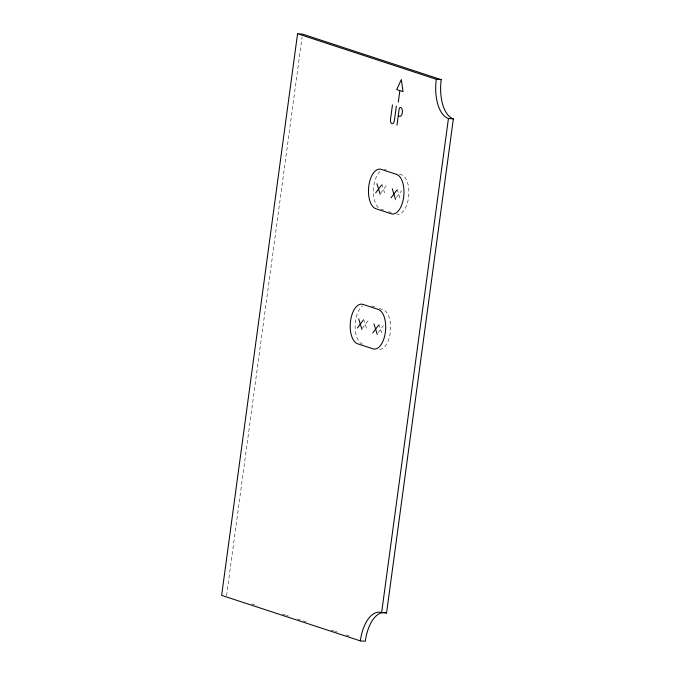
<?xml version="1.0" encoding="UTF-8"?>
<svg xmlns="http://www.w3.org/2000/svg" width="675" height="675" viewBox="0 0 675 675"><rect width="100%" height="100%" fill="white"/><g stroke="black" fill="none" stroke-linecap="round" stroke-linejoin="round"><path stroke-width="0.51" stroke-dasharray="3.38 2.53" d="M226.564 595.713L302.071 37.235M380.624 193.202L386.353 185.591M396.512 197.471L401.667 190.612M362.365 328.261L368.094 320.642M378.253 332.522L383.408 325.671M399.549 174.099L401.465 174.724A19.988 10.024 -85.9 0 1 408.653 196.762A19.988 10.024 -85.9 0 1 397.001 214.321M380.827 209.09L383.695 210.035M388.479 211.604L391.357 212.549M371.723 306.011L375.545 307.268M379.375 308.526L383.206 309.783A19.988 10.024 -85.9 0 1 390.395 331.822A19.988 10.024 -85.9 0 1 378.734 349.38M251.513 603.906L257.504 605.872M282.454 614.064L285.449 615.043M286.445 615.372L288.444 616.03M297.422 618.975L306.408 621.92M331.358 630.112L334.353 631.091M335.348 631.42L337.348 632.078M346.326 635.023L350.317 636.339M397.17 189.135L400.435 199.707M381.856 184.115L385.121 194.678M378.911 324.194L382.177 334.766M363.597 319.165L366.863 329.738M362.568 344.149A19.988 10.024 -85.9 0 1 355.126 326.464A19.988 10.024 -85.9 0 1 362.661 305.792M378.397 207.588A19.988 10.024 -85.9 0 1 373.477 188.797A19.988 10.024 -85.9 0 1 380.919 170.741M384.413 169.442A19.988 10.024 -85.9 0 1 386.151 169.695"/><path stroke-width="1.01" d="M297.565 33.75L221.636 595.367L360.357 640.896L365.293 641.25A34.273 17.187 -85.9 0 1 386.564 612.967L453.364 118.884A34.273 17.187 -85.9 0 1 441.222 79.633L302.501 34.104L297.565 33.75L436.295 79.287L441.222 79.633M392.47 104.861L390.538 119.171A3.949 1.983 -85.9 0 0 391.939 123.702A3.949 1.983 -85.9 0 0 394.394 120.437L396.326 106.127M398.317 102.077L399.862 90.61L403.017 91.648L401.355 79.574L396.706 89.581L399.642 90.543M396.984 125.153L399.136 109.257A2.143 1.072 -85.9 0 1 400.461 107.485L400.79 107.595A4.404 2.211 -85.9 0 1 402.351 112.641A4.404 2.211 -85.9 0 1 399.617 116.277L398.469 115.898M360.357 640.896A34.273 17.187 -85.9 0 1 381.637 612.613L448.436 118.53A34.273 17.187 -85.9 0 1 436.295 79.287M375.697 192.847L381.426 185.237M391.011 197.876L396.74 190.266M357.438 327.907L363.158 320.296M372.752 332.935L378.481 325.316M448.436 118.53L453.364 118.884M381.637 612.613L386.564 612.967M392.243 188.789L395.508 199.353M376.928 183.76L380.194 194.324M373.975 323.84L377.249 334.412M358.661 318.819L361.935 329.383M396.537 174.369L381.223 169.349A19.988 10.024 -85.9 0 0 368.812 185.844A19.988 10.024 -85.9 0 0 375.899 208.735L391.213 213.764A19.988 10.024 -85.9 0 0 403.616 197.269A19.988 10.024 -85.9 0 0 396.537 174.369M378.278 309.428L362.964 304.408A19.988 10.024 -85.9 0 0 350.553 320.903A19.988 10.024 -85.9 0 0 357.632 343.794L372.954 348.823A19.988 10.024 -85.9 0 0 385.358 332.328A19.988 10.024 -85.9 0 0 378.278 309.428"/></g></svg>
